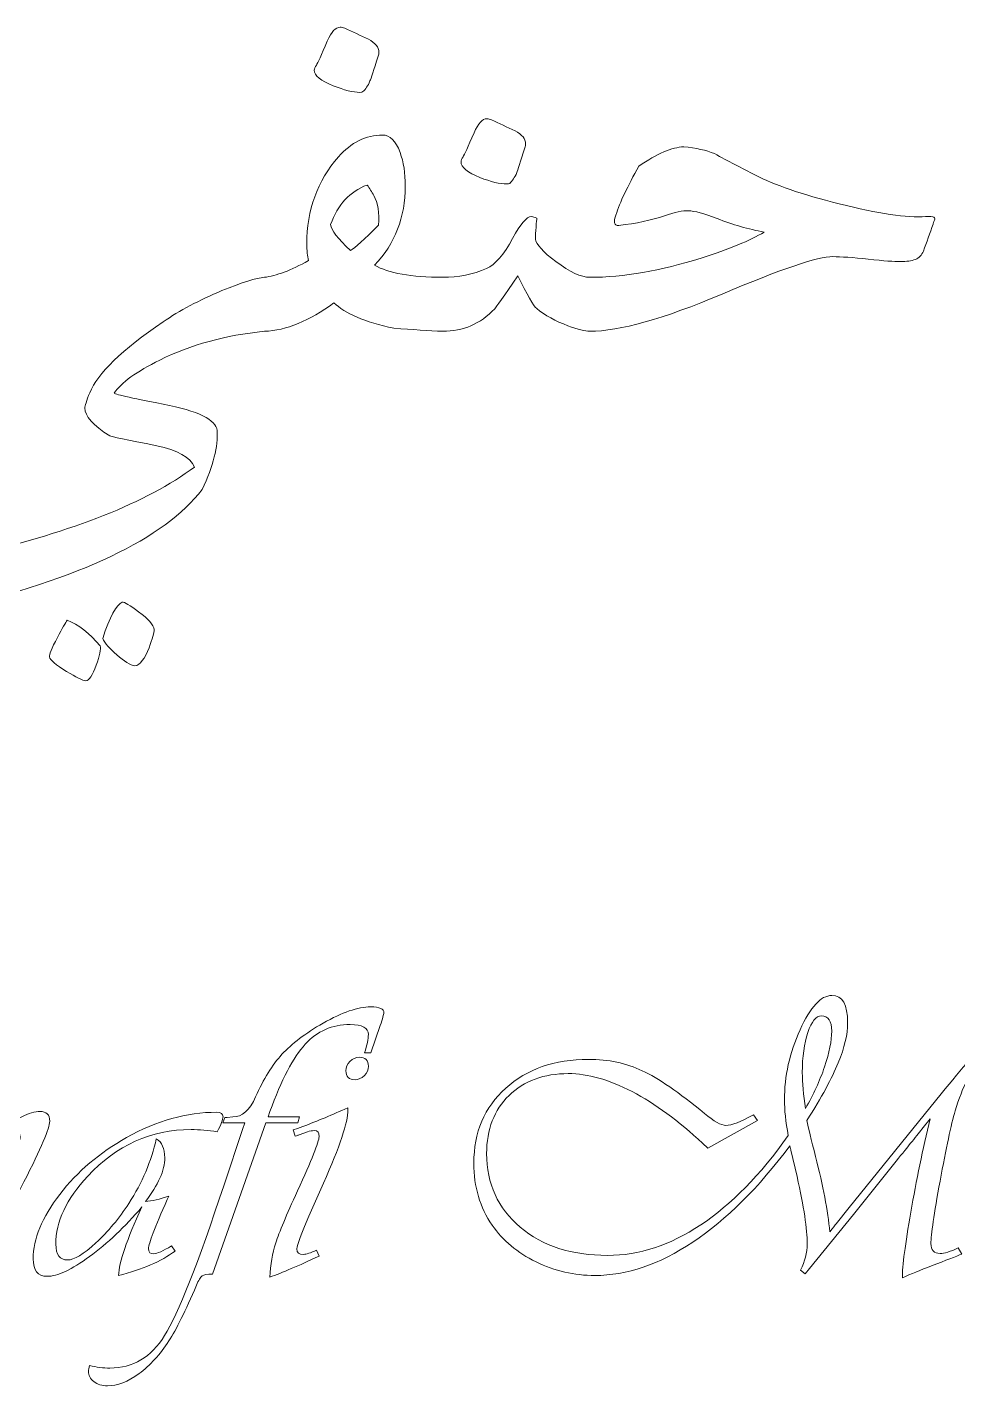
# Model space of a CAD drawing. Extents: x 847 to 949, y 444 to 823.
# Drawn here: x 934.418 to 935.187, y 601.593 to 602.715 of the extents above; entities that cross this region are included whole.
import ezdxf

# ---------------------------------------------------------------- set-up
doc = ezdxf.new("R2010")
doc.units = 0
doc.header["$MEASUREMENT"] = 0
doc.layers.add('Dim', color=142, linetype='CONTINUOUS', lineweight=0)
doc.layers.add('UG-Khartosha', color=11, linetype='CONTINUOUS', lineweight=20)

# ---------------------------------------------------------------- blocks, each defined once
blk = doc.blocks.new('fghty')
at = {"layer": 'UG-Khartosha'}
for points, knots in [([(-277.4049, -80.7722), (-277.4013, -80.7641), (-277.3977, -80.7601), (-277.3938, -80.7601), (-277.3938, -80.7601), (-277.3925, -80.7601), (-277.3912, -80.7604), (-277.3898, -80.761)], [0.5833333, 0.5833333, 0.5833333, 0.5833333, 0.6666667, 0.6666667, 0.6666667, 0.6666667, 0.75, 0.75, 0.75, 0.75]), ([(-277.3693, -80.7705), (-277.3632, -80.7739), (-277.3602, -80.7776), (-277.3602, -80.7818), (-277.3602, -80.7818), (-277.3602, -80.7828), (-277.3604, -80.7839), (-277.3608, -80.7853)], [0.8333333, 0.8333333, 0.8333333, 0.8333333, 0.9166667, 0.9166667, 0.9166667, 0.9166667, 1, 1, 1, 1]), ([(-277.3998, -80.8109), (-277.4107, -80.8066), (-277.4162, -80.802), (-277.4162, -80.7974), (-277.4162, -80.7974), (-277.4162, -80.7961), (-277.4156, -80.7946), (-277.4144, -80.793)], [0.3333333, 0.3333333, 0.3333333, 0.3333333, 0.4166667, 0.4166667, 0.4166667, 0.4166667, 0.5, 0.5, 0.5, 0.5]), ([(-277.374, -80.816), (-277.3746, -80.8164), (-277.3755, -80.8166), (-277.3766, -80.8166), (-277.3766, -80.8166), (-277.3826, -80.8166), (-277.3903, -80.8147), (-277.3998, -80.8109)], [0.1666667, 0.1666667, 0.1666667, 0.1666667, 0.25, 0.25, 0.25, 0.25, 0.3333333, 0.3333333, 0.3333333, 0.3333333]), ([(-277.2777, -80.8517), (-277.2741, -80.8436), (-277.2704, -80.8395), (-277.2666, -80.8395), (-277.2666, -80.8395), (-277.2653, -80.8395), (-277.264, -80.8398), (-277.2626, -80.8404)], [0.5833333, 0.5833333, 0.5833333, 0.5833333, 0.6666667, 0.6666667, 0.6666667, 0.6666667, 0.75, 0.75, 0.75, 0.75]), ([(-277.3953, -80.8726), (-277.3842, -80.86), (-277.3714, -80.8536), (-277.3571, -80.8536), (-277.3571, -80.8536), (-277.3507, -80.8536), (-277.3456, -80.8586), (-277.3418, -80.8686)], [0.5384615, 0.5384615, 0.5384615, 0.5384615, 0.6153846, 0.6153846, 0.6153846, 0.6153846, 0.6923077, 0.6923077, 0.6923077, 0.6923077]), ([(-277.2421, -80.8499), (-277.236, -80.8533), (-277.233, -80.8571), (-277.233, -80.8612), (-277.233, -80.8612), (-277.233, -80.8622), (-277.2332, -80.8633), (-277.2336, -80.8647)], [0.8333333, 0.8333333, 0.8333333, 0.8333333, 0.9166667, 0.9166667, 0.9166667, 0.9166667, 1, 1, 1, 1]), ([(-277.3418, -80.8686), (-277.3388, -80.877), (-277.3373, -80.8868), (-277.3373, -80.8977), (-277.3373, -80.8977), (-277.3373, -80.9249), (-277.3462, -80.9477), (-277.3639, -80.9664)], [0.6923077, 0.6923077, 0.6923077, 0.6923077, 0.7692308, 0.7692308, 0.7692308, 0.7692308, 0.8461538, 0.8461538, 0.8461538, 0.8461538]), ([(-277.4212, -80.9624), (-277.4222, -80.9585), (-277.4227, -80.9536), (-277.4227, -80.948), (-277.4227, -80.948), (-277.4227, -80.9186), (-277.4135, -80.8934), (-277.3953, -80.8726)], [0.3846154, 0.3846154, 0.3846154, 0.3846154, 0.4615385, 0.4615385, 0.4615385, 0.4615385, 0.5384615, 0.5384615, 0.5384615, 0.5384615]), ([(-277.2726, -80.8904), (-277.2835, -80.886), (-277.289, -80.8815), (-277.289, -80.8769), (-277.289, -80.8769), (-277.289, -80.8755), (-277.2884, -80.874), (-277.2872, -80.8724)], [0.3333333, 0.3333333, 0.3333333, 0.3333333, 0.4166667, 0.4166667, 0.4166667, 0.4166667, 0.5, 0.5, 0.5, 0.5]), ([(-277.2468, -80.8955), (-277.2474, -80.8959), (-277.2483, -80.896), (-277.2494, -80.896), (-277.2494, -80.896), (-277.2554, -80.896), (-277.2631, -80.8941), (-277.2726, -80.8904)], [0.1666667, 0.1666667, 0.1666667, 0.1666667, 0.25, 0.25, 0.25, 0.25, 0.3333333, 0.3333333, 0.3333333, 0.3333333]), ([(-277.2443, -80.9432), (-277.2376, -80.9306), (-277.2321, -80.9243), (-277.2279, -80.9243), (-277.2279, -80.9243), (-277.2266, -80.9243), (-277.2251, -80.9248), (-277.2234, -80.9257)], [0.5333333, 0.5333333, 0.5333333, 0.5333333, 0.6, 0.6, 0.6, 0.6, 0.6666667, 0.6666667, 0.6666667, 0.6666667]), ([(-276.936, -80.9612), (-276.9494, -80.9597), (-276.9597, -80.959), (-276.9668, -80.959), (-276.9668, -80.959), (-276.9798, -80.959), (-277.0118, -80.9698), (-277.0627, -80.9914)], [0.16, 0.16, 0.16, 0.16, 0.2, 0.2, 0.2, 0.20000001, 0.24, 0.24, 0.24, 0.24]), ([(-276.8952, -80.9614), (-276.8985, -80.9627), (-276.9029, -80.9633), (-276.9084, -80.9633), (-276.9084, -80.9633), (-276.9133, -80.9633), (-276.9224, -80.9626), (-276.936, -80.9612)], [0.08, 0.08, 0.08, 0.08, 0.12, 0.12, 0.12, 0.12000001, 0.16, 0.16, 0.16, 0.16]), ([(-277.5934, -81.1144), (-277.6078, -81.1053), (-277.6151, -81.0972), (-277.6151, -81.0901), (-277.6151, -81.0901), (-277.6151, -81.0885), (-277.6137, -81.084), (-277.6108, -81.0769)], [0.75, 0.75, 0.75, 0.75, 0.79166667, 0.79166667, 0.79166667, 0.79166668, 0.83333333, 0.83333333, 0.83333333, 0.83333333]), ([(-276.7673, -81.6056), (-276.7673, -81.6056), (-276.7808, -81.6505), (-276.7808, -81.6505), (-276.7808, -81.6505), (-276.7808, -81.6505), (-276.7871, -81.6494), (-276.7871, -81.6494), (-276.7871, -81.6494), (-276.7871, -81.6494), (-276.7863, -81.6462), (-276.7863, -81.6462), (-276.7863, -81.6462), (-276.7855, -81.6434), (-276.7851, -81.641), (-276.7851, -81.639), (-276.7851, -81.639), (-276.7851, -81.6331), (-276.7898, -81.6301), (-276.7993, -81.6301), (-276.7993, -81.6301), (-276.8117, -81.6301), (-276.8235, -81.6364), (-276.8347, -81.6491), (-276.8347, -81.6491), (-276.8459, -81.6617), (-276.8546, -81.6784), (-276.8607, -81.6993), (-276.8607, -81.6993), (-276.8642, -81.7112), (-276.8686, -81.7315), (-276.8738, -81.7602), (-276.8738, -81.7602), (-276.8791, -81.7889), (-276.8817, -81.8069), (-276.8817, -81.8142), (-276.8817, -81.8142), (-276.8817, -81.82), (-276.8791, -81.8229), (-276.8738, -81.8229), (-276.8738, -81.8229), (-276.8702, -81.8229), (-276.8649, -81.8213), (-276.858, -81.8181), (-276.858, -81.8181), (-276.858, -81.8181), (-276.8549, -81.8234), (-276.8549, -81.8234), (-276.8549, -81.8234), (-276.8599, -81.8254), (-276.8687, -81.8289), (-276.8812, -81.8336), (-276.8812, -81.8336), (-276.8907, -81.8373), (-276.8992, -81.8408), (-276.9065, -81.844), (-276.9065, -81.844), (-276.9065, -81.8338), (-276.904, -81.8148), (-276.8992, -81.7871), (-276.8992, -81.7871), (-276.8943, -81.7594), (-276.8888, -81.7324), (-276.8824, -81.7061), (-276.8824, -81.7061), (-276.8824, -81.7061), (-276.8885, -81.7138), (-276.8885, -81.7138), (-276.8885, -81.7138), (-276.8935, -81.7202), (-276.9013, -81.7298), (-276.9118, -81.7428), (-276.9118, -81.7428), (-276.9118, -81.7428), (-276.9489, -81.7891), (-276.9489, -81.7891), (-276.9489, -81.7891), (-276.9489, -81.7891), (-276.9869, -81.8359), (-276.9869, -81.8359), (-276.9869, -81.8359), (-276.9869, -81.8359), (-276.9906, -81.8406), (-276.9906, -81.8406), (-276.9906, -81.8406), (-276.9906, -81.8406), (-276.9948, -81.8375), (-276.9948, -81.8375), (-276.9948, -81.8375), (-276.9909, -81.8298), (-276.9889, -81.8221), (-276.9889, -81.8145), (-276.9889, -81.8145), (-276.9889, -81.8019), (-276.9919, -81.7825), (-276.9978, -81.7563), (-276.9978, -81.7563), (-276.9978, -81.7563), (-277.0031, -81.7333), (-277.0031, -81.7333), (-277.0031, -81.7333), (-277.0032, -81.733), (-277.0035, -81.7317), (-277.0039, -81.7295), (-277.0039, -81.7295), (-277.031, -81.7658), (-277.059, -81.7936), (-277.0881, -81.813), (-277.0881, -81.813), (-277.1171, -81.8323), (-277.1453, -81.842), (-277.1729, -81.842), (-277.1729, -81.842), (-277.1909, -81.842), (-277.2079, -81.8381), (-277.224, -81.8302), (-277.224, -81.8302), (-277.2401, -81.8223), (-277.2528, -81.8117), (-277.262, -81.7983), (-277.262, -81.7983), (-277.2726, -81.7831), (-277.2779, -81.7653), (-277.2779, -81.7447), (-277.2779, -81.7447), (-277.2779, -81.7179), (-277.2687, -81.6963), (-277.2503, -81.6797), (-277.2503, -81.6797), (-277.2319, -81.6631), (-277.208, -81.6547), (-277.1784, -81.6547), (-277.1784, -81.6547), (-277.1613, -81.6547), (-277.1458, -81.658), (-277.1319, -81.6645), (-277.1319, -81.6645), (-277.1181, -81.6709), (-277.1001, -81.6833), (-277.078, -81.7015), (-277.078, -81.7015), (-277.0697, -81.7084), (-277.0635, -81.7119), (-277.0594, -81.7119), (-277.0594, -81.7119), (-277.0545, -81.7119), (-277.0465, -81.7088), (-277.0355, -81.7027), (-277.0355, -81.7027), (-277.0355, -81.7027), (-277.0321, -81.7078), (-277.0321, -81.7078), (-277.0321, -81.7078), (-277.0321, -81.7078), (-277.0752, -81.7315), (-277.0752, -81.7315), (-277.0752, -81.7315), (-277.0752, -81.7315), (-277.0797, -81.7274), (-277.0797, -81.7274), (-277.0797, -81.7274), (-277.1004, -81.708), (-277.1208, -81.6931), (-277.1408, -81.6826), (-277.1408, -81.6826), (-277.1608, -81.6722), (-277.1792, -81.667), (-277.196, -81.667), (-277.196, -81.667), (-277.2173, -81.667), (-277.2345, -81.6733), (-277.2474, -81.686), (-277.2474, -81.686), (-277.2603, -81.6986), (-277.2668, -81.7154), (-277.2668, -81.7363), (-277.2668, -81.7363), (-277.2668, -81.7625), (-277.2571, -81.7837), (-277.2377, -81.8001), (-277.2377, -81.8001), (-277.2183, -81.8164), (-277.193, -81.8246), (-277.162, -81.8246), (-277.162, -81.8246), (-277.1347, -81.8246), (-277.1078, -81.8158), (-277.0813, -81.7982), (-277.0813, -81.7982), (-277.0549, -81.7806), (-277.0296, -81.7548), (-277.0054, -81.7208), (-277.0054, -81.7208), (-277.0076, -81.7085), (-277.0087, -81.6982), (-277.0087, -81.6899), (-277.0087, -81.6899), (-277.0087, -81.6693), (-277.0042, -81.649), (-276.9952, -81.6292), (-276.9952, -81.6292), (-276.9862, -81.6092), (-276.9771, -81.5993), (-276.9677, -81.5993), (-276.9677, -81.5993), (-276.9585, -81.5993), (-276.9539, -81.6071), (-276.9539, -81.6228), (-276.9539, -81.6228), (-276.9539, -81.6329), (-276.9566, -81.6446), (-276.9621, -81.6577), (-276.9621, -81.6577), (-276.9675, -81.6709), (-276.9766, -81.6875), (-276.9892, -81.7078), (-276.9892, -81.7078), (-276.988, -81.7139), (-276.9855, -81.7242), (-276.9817, -81.7389), (-276.9817, -81.7389), (-276.9752, -81.7643), (-276.9711, -81.786), (-276.9693, -81.8041), (-276.9693, -81.8041), (-276.9665, -81.8006), (-276.9647, -81.7982), (-276.9638, -81.7971), (-276.9638, -81.7971), (-276.9638, -81.7971), (-276.9525, -81.7832), (-276.9525, -81.7832), (-276.9525, -81.7832), (-276.9525, -81.7832), (-276.8728, -81.6846), (-276.8728, -81.6846), (-276.8728, -81.6846), (-276.8539, -81.6613), (-276.8403, -81.6454), (-276.8319, -81.6369), (-276.8319, -81.6369), (-276.8236, -81.6285), (-276.8146, -81.6215), (-276.805, -81.6162), (-276.805, -81.6162), (-276.7924, -81.6091), (-276.7799, -81.6056), (-276.7673, -81.6056)], [0, 0, 0, 0, 0.016129, 0.016129, 0.016129, 0.016129, 0.032258, 0.032258, 0.032258, 0.032258, 0.048387, 0.048387, 0.048387, 0.048387, 0.064516, 0.064516, 0.064516, 0.064516, 0.080645, 0.080645, 0.080645, 0.080645, 0.096774, 0.096774, 0.096774, 0.096774, 0.112903, 0.112903, 0.112903, 0.112903, 0.129032, 0.129032, 0.129032, 0.129032, 0.145161, 0.145161, 0.145161, 0.145161, 0.16129, 0.16129, 0.16129, 0.16129, 0.177419, 0.177419, 0.177419, 0.177419, 0.193548, 0.193548, 0.193548, 0.193548, 0.209677, 0.209677, 0.209677, 0.209677, 0.225806, 0.225806, 0.225806, 0.225806, 0.241935, 0.241935, 0.241935, 0.241935, 0.258065, 0.258065, 0.258065, 0.258065, 0.274194, 0.274194, 0.274194, 0.274194, 0.290323, 0.290323, 0.290323, 0.290323, 0.306452, 0.306452, 0.306452, 0.306452, 0.322581, 0.322581, 0.322581, 0.322581, 0.33871, 0.33871, 0.33871, 0.33871, 0.354839, 0.354839, 0.354839, 0.354839, 0.370968, 0.370968, 0.370968, 0.370968, 0.387097, 0.387097, 0.387097, 0.387097, 0.403226, 0.403226, 0.403226, 0.403226, 0.419355, 0.419355, 0.419355, 0.419355, 0.435484, 0.435484, 0.435484, 0.435484, 0.451613, 0.451613, 0.451613, 0.451613, 0.467742, 0.467742, 0.467742, 0.467742, 0.483871, 0.483871, 0.483871, 0.483871, 0.5, 0.5, 0.5, 0.5, 0.516129, 0.516129, 0.516129, 0.516129, 0.532258, 0.532258, 0.532258, 0.532258, 0.548387, 0.548387, 0.548387, 0.548387, 0.564516, 0.564516, 0.564516, 0.564516, 0.580645, 0.580645, 0.580645, 0.580645, 0.596774, 0.596774, 0.596774, 0.596774, 0.612903, 0.612903, 0.612903, 0.612903, 0.629032, 0.629032, 0.629032, 0.629032, 0.645161, 0.645161, 0.645161, 0.645161, 0.66129, 0.66129, 0.66129, 0.66129, 0.677419, 0.677419, 0.677419, 0.677419, 0.693548, 0.693548, 0.693548, 0.693548, 0.709677, 0.709677, 0.709677, 0.709677, 0.725806, 0.725806, 0.725806, 0.725806, 0.741935, 0.741935, 0.741935, 0.741935, 0.758065, 0.758065, 0.758065, 0.758065, 0.774194, 0.774194, 0.774194, 0.774194, 0.790323, 0.790323, 0.790323, 0.790323, 0.806452, 0.806452, 0.806452, 0.806452, 0.822581, 0.822581, 0.822581, 0.822581, 0.83871, 0.83871, 0.83871, 0.83871, 0.854839, 0.854839, 0.854839, 0.854839, 0.870968, 0.870968, 0.870968, 0.870968, 0.887097, 0.887097, 0.887097, 0.887097, 0.903226, 0.903226, 0.903226, 0.903226, 0.919355, 0.919355, 0.919355, 0.919355, 0.935484, 0.935484, 0.935484, 0.935484, 0.951613, 0.951613, 0.951613, 0.951613, 0.967742, 0.967742, 0.967742, 0.967742, 0.983871, 0.983871, 0.983871, 0.983871, 1, 1, 1, 1]), ([(-277.4289, -81.7044), (-277.4289, -81.7044), (-277.4305, -81.7097), (-277.4305, -81.7097), (-277.4305, -81.7097), (-277.4305, -81.7097), (-277.4581, -81.7097), (-277.4581, -81.7097), (-277.4581, -81.7097), (-277.4581, -81.7097), (-277.5045, -81.8408), (-277.5045, -81.8408), (-277.5045, -81.8408), (-277.509, -81.8408), (-277.5119, -81.8413), (-277.5134, -81.8423), (-277.5134, -81.8423), (-277.5149, -81.8434), (-277.5165, -81.8461), (-277.5184, -81.8505), (-277.5184, -81.8505), (-277.5278, -81.8727), (-277.5358, -81.8888), (-277.5422, -81.8987), (-277.5422, -81.8987), (-277.5498, -81.9105), (-277.5584, -81.9199), (-277.5681, -81.927), (-277.5681, -81.927), (-277.5778, -81.934), (-277.5869, -81.9376), (-277.5955, -81.9376), (-277.5955, -81.9376), (-277.6002, -81.9376), (-277.6041, -81.9364), (-277.6072, -81.934), (-277.6072, -81.934), (-277.6103, -81.9316), (-277.6119, -81.9285), (-277.6119, -81.9249), (-277.6119, -81.9249), (-277.6119, -81.9238), (-277.6116, -81.9221), (-277.6111, -81.92), (-277.6111, -81.92), (-277.6049, -81.9214), (-277.599, -81.9222), (-277.5933, -81.9222), (-277.5933, -81.9222), (-277.5734, -81.9222), (-277.5576, -81.9128), (-277.5459, -81.8941), (-277.5459, -81.8941), (-277.5343, -81.8754), (-277.517, -81.8318), (-277.4943, -81.7633), (-277.4943, -81.7633), (-277.4943, -81.7633), (-277.4784, -81.7156), (-277.4784, -81.7156), (-277.4784, -81.7156), (-277.4784, -81.7156), (-277.4765, -81.7097), (-277.4765, -81.7097), (-277.4765, -81.7097), (-277.4765, -81.7097), (-277.4955, -81.7097), (-277.4955, -81.7097), (-277.4955, -81.7097), (-277.4955, -81.7097), (-277.4936, -81.705), (-277.4936, -81.705), (-277.4936, -81.705), (-277.4923, -81.705), (-277.4917, -81.705), (-277.4916, -81.705), (-277.4916, -81.705), (-277.4916, -81.705), (-277.4868, -81.7046), (-277.4868, -81.7046), (-277.4868, -81.7046), (-277.4787, -81.7046), (-277.4721, -81.6988), (-277.467, -81.6872), (-277.467, -81.6872), (-277.4603, -81.6718), (-277.4526, -81.6595), (-277.4442, -81.6503), (-277.4442, -81.6503), (-277.4357, -81.6411), (-277.4239, -81.6321), (-277.4086, -81.6233), (-277.4086, -81.6233), (-277.392, -81.6139), (-277.3782, -81.6092), (-277.3673, -81.6092), (-277.3673, -81.6092), (-277.3595, -81.6092), (-277.3556, -81.6109), (-277.3559, -81.6143), (-277.3559, -81.6143), (-277.356, -81.6156), (-277.357, -81.6194), (-277.3591, -81.6254), (-277.3591, -81.6254), (-277.3591, -81.6254), (-277.3671, -81.6491), (-277.3671, -81.6491), (-277.3671, -81.6491), (-277.3671, -81.6491), (-277.3726, -81.6491), (-277.3726, -81.6491), (-277.3726, -81.6491), (-277.3704, -81.6422), (-277.3693, -81.6369), (-277.3693, -81.6332), (-277.3693, -81.6332), (-277.3693, -81.6275), (-277.3746, -81.6245), (-277.3852, -81.6245), (-277.3852, -81.6245), (-277.4007, -81.6245), (-277.4136, -81.6302), (-277.424, -81.6415), (-277.424, -81.6415), (-277.4345, -81.6529), (-277.4447, -81.6723), (-277.4547, -81.7), (-277.4547, -81.7), (-277.4547, -81.7), (-277.4562, -81.7044), (-277.4562, -81.7044), (-277.4562, -81.7044), (-277.4562, -81.7044), (-277.4289, -81.7044), (-277.4289, -81.7044)], [0, 0, 0, 0, 0.029412, 0.029412, 0.029412, 0.029412, 0.058824, 0.058824, 0.058824, 0.058824, 0.088235, 0.088235, 0.088235, 0.088235, 0.117647, 0.117647, 0.117647, 0.117647, 0.147059, 0.147059, 0.147059, 0.147059, 0.176471, 0.176471, 0.176471, 0.176471, 0.205882, 0.205882, 0.205882, 0.205882, 0.235294, 0.235294, 0.235294, 0.235294, 0.264706, 0.264706, 0.264706, 0.264706, 0.294118, 0.294118, 0.294118, 0.294118, 0.323529, 0.323529, 0.323529, 0.323529, 0.352941, 0.352941, 0.352941, 0.352941, 0.382353, 0.382353, 0.382353, 0.382353, 0.411765, 0.411765, 0.411765, 0.411765, 0.441176, 0.441176, 0.441176, 0.441176, 0.470588, 0.470588, 0.470588, 0.470588, 0.5, 0.5, 0.5, 0.5, 0.529412, 0.529412, 0.529412, 0.529412, 0.558824, 0.558824, 0.558824, 0.558824, 0.588235, 0.588235, 0.588235, 0.588235, 0.617647, 0.617647, 0.617647, 0.617647, 0.647059, 0.647059, 0.647059, 0.647059, 0.676471, 0.676471, 0.676471, 0.676471, 0.705882, 0.705882, 0.705882, 0.705882, 0.735294, 0.735294, 0.735294, 0.735294, 0.764706, 0.764706, 0.764706, 0.764706, 0.794118, 0.794118, 0.794118, 0.794118, 0.823529, 0.823529, 0.823529, 0.823529, 0.852941, 0.852941, 0.852941, 0.852941, 0.882353, 0.882353, 0.882353, 0.882353, 0.911765, 0.911765, 0.911765, 0.911765, 0.941176, 0.941176, 0.941176, 0.941176, 0.970588, 0.970588, 0.970588, 0.970588, 1, 1, 1, 1]), ([(-276.9904, -81.6972), (-276.9836, -81.6854), (-276.9781, -81.6733), (-276.9739, -81.6611), (-276.9739, -81.6611), (-276.9698, -81.6488), (-276.9677, -81.6385), (-276.9677, -81.6302), (-276.9677, -81.6302), (-276.9677, -81.6214), (-276.9707, -81.617), (-276.9767, -81.617), (-276.9767, -81.617), (-276.9813, -81.617), (-276.9852, -81.6218), (-276.9884, -81.6314), (-276.9884, -81.6314), (-276.9916, -81.641), (-276.9932, -81.6526), (-276.9932, -81.6661), (-276.9932, -81.6661), (-276.9932, -81.6749), (-276.9922, -81.6853), (-276.9904, -81.6972)], [0, 0, 0, 0, 0.166667, 0.166667, 0.166667, 0.166667, 0.333333, 0.333333, 0.333333, 0.333333, 0.5, 0.5, 0.5, 0.5, 0.666667, 0.666667, 0.666667, 0.666667, 0.833333, 0.833333, 0.833333, 0.833333, 1, 1, 1, 1]), ([(-277.3772, -81.6529), (-277.372, -81.6529), (-277.3693, -81.6555), (-277.3693, -81.6607), (-277.3693, -81.6607), (-277.3693, -81.6637), (-277.3705, -81.6663), (-277.3728, -81.6687), (-277.3728, -81.6687), (-277.3752, -81.6711), (-277.3778, -81.6723), (-277.3808, -81.6723), (-277.3808, -81.6723), (-277.3861, -81.6723), (-277.3888, -81.6697), (-277.3888, -81.6645), (-277.3888, -81.6645), (-277.3888, -81.6615), (-277.3876, -81.6589), (-277.3853, -81.6565), (-277.3853, -81.6565), (-277.383, -81.6541), (-277.3803, -81.6529), (-277.3772, -81.6529)], [0, 0, 0, 0, 0.166667, 0.166667, 0.166667, 0.166667, 0.333333, 0.333333, 0.333333, 0.333333, 0.5, 0.5, 0.5, 0.5, 0.666667, 0.666667, 0.666667, 0.666667, 0.833333, 0.833333, 0.833333, 0.833333, 1, 1, 1, 1]), ([(-277.6752, -81.8177), (-277.6752, -81.8177), (-277.6725, -81.8223), (-277.6725, -81.8223), (-277.6725, -81.8223), (-277.6862, -81.8321), (-277.7023, -81.8389), (-277.7209, -81.8428), (-277.7209, -81.8428), (-277.7185, -81.8241), (-277.7075, -81.7956), (-277.6878, -81.7573), (-277.6878, -81.7573), (-277.6878, -81.7573), (-277.6767, -81.7362), (-277.6767, -81.7362), (-277.6767, -81.7362), (-277.6729, -81.7289), (-277.6711, -81.7242), (-277.6711, -81.7222), (-277.6711, -81.7222), (-277.6711, -81.7191), (-277.6723, -81.7176), (-277.6748, -81.7176), (-277.6748, -81.7176), (-277.6783, -81.7176), (-277.685, -81.7216), (-277.6949, -81.7295), (-277.6949, -81.7295), (-277.7047, -81.7375), (-277.7143, -81.7467), (-277.7237, -81.7571), (-277.7237, -81.7571), (-277.743, -81.7788), (-277.7592, -81.8047), (-277.7723, -81.835), (-277.7723, -81.835), (-277.7777, -81.8363), (-277.7853, -81.8389), (-277.795, -81.8432), (-277.795, -81.8432), (-277.7846, -81.8218), (-277.774, -81.7978), (-277.7633, -81.7711), (-277.7633, -81.7711), (-277.7527, -81.7444), (-277.7474, -81.7285), (-277.7474, -81.7236), (-277.7474, -81.7236), (-277.7474, -81.7196), (-277.749, -81.7175), (-277.7523, -81.7175), (-277.7523, -81.7175), (-277.754, -81.7175), (-277.7577, -81.7184), (-277.7635, -81.7201), (-277.7635, -81.7201), (-277.7639, -81.7202), (-277.7645, -81.7204), (-277.7653, -81.7206), (-277.7653, -81.7206), (-277.7653, -81.7206), (-277.7664, -81.7151), (-277.7664, -81.7151), (-277.7664, -81.7151), (-277.7504, -81.7106), (-277.736, -81.7055), (-277.7231, -81.6998), (-277.7231, -81.6998), (-277.7231, -81.6998), (-277.7209, -81.6988), (-277.7209, -81.6988), (-277.7209, -81.6988), (-277.7207, -81.7002), (-277.7206, -81.7013), (-277.7206, -81.7019), (-277.7206, -81.7019), (-277.7206, -81.7119), (-277.728, -81.7336), (-277.743, -81.7665), (-277.743, -81.7665), (-277.743, -81.7665), (-277.7453, -81.7717), (-277.7453, -81.7717), (-277.7453, -81.7717), (-277.7453, -81.7717), (-277.7424, -81.7684), (-277.7424, -81.7684), (-277.7424, -81.7684), (-277.7238, -81.7471), (-277.7066, -81.7304), (-277.6908, -81.7182), (-277.6908, -81.7182), (-277.675, -81.7059), (-277.6627, -81.6998), (-277.6539, -81.6998), (-277.6539, -81.6998), (-277.6483, -81.6998), (-277.6455, -81.7027), (-277.6455, -81.7083), (-277.6455, -81.7083), (-277.6455, -81.7143), (-277.6529, -81.7317), (-277.6679, -81.7608), (-277.6679, -81.7608), (-277.6857, -81.7954), (-277.6947, -81.8148), (-277.6947, -81.8191), (-277.6947, -81.8191), (-277.6947, -81.8225), (-277.6931, -81.8241), (-277.6901, -81.8241), (-277.6901, -81.8241), (-277.6866, -81.8241), (-277.682, -81.8222), (-277.6761, -81.8184), (-277.6761, -81.8184), (-277.6761, -81.8184), (-277.6752, -81.8177), (-277.6752, -81.8177)], [0, 0, 0, 0, 0.033333, 0.033333, 0.033333, 0.033333, 0.066667, 0.066667, 0.066667, 0.066667, 0.1, 0.1, 0.1, 0.1, 0.133333, 0.133333, 0.133333, 0.133333, 0.166667, 0.166667, 0.166667, 0.166667, 0.2, 0.2, 0.2, 0.2, 0.233333, 0.233333, 0.233333, 0.233333, 0.266667, 0.266667, 0.266667, 0.266667, 0.3, 0.3, 0.3, 0.3, 0.333333, 0.333333, 0.333333, 0.333333, 0.366667, 0.366667, 0.366667, 0.366667, 0.4, 0.4, 0.4, 0.4, 0.433333, 0.433333, 0.433333, 0.433333, 0.466667, 0.466667, 0.466667, 0.466667, 0.5, 0.5, 0.5, 0.5, 0.533333, 0.533333, 0.533333, 0.533333, 0.566667, 0.566667, 0.566667, 0.566667, 0.6, 0.6, 0.6, 0.6, 0.633333, 0.633333, 0.633333, 0.633333, 0.666667, 0.666667, 0.666667, 0.666667, 0.7, 0.7, 0.7, 0.7, 0.733333, 0.733333, 0.733333, 0.733333, 0.766667, 0.766667, 0.766667, 0.766667, 0.8, 0.8, 0.8, 0.8, 0.833333, 0.833333, 0.833333, 0.833333, 0.866667, 0.866667, 0.866667, 0.866667, 0.9, 0.9, 0.9, 0.9, 0.933333, 0.933333, 0.933333, 0.933333, 0.966667, 0.966667, 0.966667, 0.966667, 1, 1, 1, 1]), ([(-277.54, -81.8164), (-277.54, -81.8164), (-277.5369, -81.8208), (-277.5369, -81.8208), (-277.5369, -81.8208), (-277.5489, -81.8298), (-277.5652, -81.8368), (-277.5859, -81.842), (-277.5859, -81.842), (-277.5854, -81.8305), (-277.5786, -81.8107), (-277.5656, -81.7826), (-277.5656, -81.7826), (-277.5803, -81.7999), (-277.5954, -81.8142), (-277.6109, -81.8256), (-277.6109, -81.8256), (-277.6264, -81.837), (-277.6388, -81.8427), (-277.6479, -81.8427), (-277.6479, -81.8427), (-277.6559, -81.8427), (-277.6598, -81.8376), (-277.6598, -81.8275), (-277.6598, -81.8275), (-277.6598, -81.8103), (-277.6521, -81.7917), (-277.6368, -81.7717), (-277.6368, -81.7717), (-277.6214, -81.7518), (-277.6021, -81.7354), (-277.5789, -81.7225), (-277.5789, -81.7225), (-277.5527, -81.7078), (-277.5267, -81.7005), (-277.5008, -81.7005), (-277.5008, -81.7005), (-277.4971, -81.7005), (-277.4953, -81.7018), (-277.4953, -81.7045), (-277.4953, -81.7045), (-277.4953, -81.7068), (-277.497, -81.7112), (-277.5004, -81.7175), (-277.5004, -81.7175), (-277.5082, -81.7162), (-277.5157, -81.7155), (-277.523, -81.7155), (-277.523, -81.7155), (-277.5576, -81.7155), (-277.5875, -81.729), (-277.6125, -81.756), (-277.6125, -81.756), (-277.631, -81.7757), (-277.6402, -81.7954), (-277.6402, -81.8149), (-277.6402, -81.8149), (-277.6402, -81.824), (-277.6368, -81.8285), (-277.6301, -81.8285), (-277.6301, -81.8285), (-277.6245, -81.8285), (-277.6162, -81.8236), (-277.6055, -81.8138), (-277.6055, -81.8138), (-277.5949, -81.8039), (-277.5853, -81.7925), (-277.5769, -81.7795), (-277.5769, -81.7795), (-277.5653, -81.7615), (-277.5574, -81.7429), (-277.5531, -81.7235), (-277.5531, -81.7235), (-277.5482, -81.7264), (-277.5458, -81.7319), (-277.5458, -81.7399), (-277.5458, -81.7399), (-277.5458, -81.7509), (-277.5514, -81.7636), (-277.5626, -81.7779), (-277.5626, -81.7779), (-277.5571, -81.7775), (-277.5503, -81.7759), (-277.5422, -81.7732), (-277.5422, -81.7732), (-277.5422, -81.7732), (-277.5436, -81.7761), (-277.5436, -81.7761), (-277.5436, -81.7761), (-277.5544, -81.8003), (-277.5598, -81.8145), (-277.5598, -81.8186), (-277.5598, -81.8186), (-277.5598, -81.8219), (-277.5583, -81.8234), (-277.5552, -81.8232), (-277.5552, -81.8232), (-277.5524, -81.823), (-277.5473, -81.8207), (-277.54, -81.8164)], [0, 0, 0, 0, 0.04, 0.04, 0.04, 0.04, 0.08, 0.08, 0.08, 0.08, 0.12, 0.12, 0.12, 0.12, 0.16, 0.16, 0.16, 0.16, 0.2, 0.2, 0.2, 0.2, 0.24, 0.24, 0.24, 0.24, 0.28, 0.28, 0.28, 0.28, 0.32, 0.32, 0.32, 0.32, 0.36, 0.36, 0.36, 0.36, 0.4, 0.4, 0.4, 0.4, 0.44, 0.44, 0.44, 0.44, 0.48, 0.48, 0.48, 0.48, 0.52, 0.52, 0.52, 0.52, 0.56, 0.56, 0.56, 0.56, 0.6, 0.6, 0.6, 0.6, 0.64, 0.64, 0.64, 0.64, 0.68, 0.68, 0.68, 0.68, 0.72, 0.72, 0.72, 0.72, 0.76, 0.76, 0.76, 0.76, 0.8, 0.8, 0.8, 0.8, 0.84, 0.84, 0.84, 0.84, 0.88, 0.88, 0.88, 0.88, 0.92, 0.92, 0.92, 0.92, 0.96, 0.96, 0.96, 0.96, 1, 1, 1, 1]), ([(-277.387, -81.6966), (-277.387, -81.6966), (-277.387, -81.6984), (-277.387, -81.6984), (-277.387, -81.6984), (-277.387, -81.7091), (-277.3941, -81.7303), (-277.4082, -81.7619), (-277.4082, -81.7619), (-277.4082, -81.7619), (-277.4208, -81.7906), (-277.4208, -81.7906), (-277.4208, -81.7906), (-277.4276, -81.806), (-277.431, -81.8153), (-277.4313, -81.8188), (-277.4313, -81.8188), (-277.4314, -81.8223), (-277.4295, -81.824), (-277.4254, -81.8237), (-277.4254, -81.8237), (-277.4232, -81.8236), (-277.4194, -81.8224), (-277.4142, -81.8201), (-277.4142, -81.8201), (-277.4142, -81.8201), (-277.412, -81.8251), (-277.412, -81.8251), (-277.412, -81.8251), (-277.4299, -81.8336), (-277.4441, -81.8397), (-277.4548, -81.8434), (-277.4548, -81.8434), (-277.4543, -81.8327), (-277.4525, -81.8228), (-277.4496, -81.8137), (-277.4496, -81.8137), (-277.4467, -81.8047), (-277.4404, -81.7897), (-277.4307, -81.7687), (-277.4307, -81.7687), (-277.4184, -81.7419), (-277.4122, -81.7262), (-277.412, -81.7217), (-277.412, -81.7217), (-277.4117, -81.7181), (-277.4132, -81.7164), (-277.4164, -81.7164), (-277.4164, -81.7164), (-277.4179, -81.7164), (-277.4198, -81.7168), (-277.4222, -81.7175), (-277.4222, -81.7175), (-277.4222, -81.7175), (-277.4294, -81.7201), (-277.4294, -81.7201), (-277.4294, -81.7201), (-277.4299, -81.7202), (-277.4309, -81.7206), (-277.4327, -81.7213), (-277.4327, -81.7213), (-277.4327, -81.7213), (-277.4344, -81.7158), (-277.4344, -81.7158), (-277.4344, -81.7158), (-277.4344, -81.7158), (-277.4307, -81.7146), (-277.4307, -81.7146), (-277.4307, -81.7146), (-277.4182, -81.71), (-277.4053, -81.7047), (-277.3922, -81.6989), (-277.3922, -81.6989), (-277.3922, -81.6989), (-277.387, -81.6966), (-277.387, -81.6966)], [0, 0, 0, 0, 0.052632, 0.052632, 0.052632, 0.052632, 0.105263, 0.105263, 0.105263, 0.105263, 0.157895, 0.157895, 0.157895, 0.157895, 0.210526, 0.210526, 0.210526, 0.210526, 0.263158, 0.263158, 0.263158, 0.263158, 0.315789, 0.315789, 0.315789, 0.315789, 0.368421, 0.368421, 0.368421, 0.368421, 0.421053, 0.421053, 0.421053, 0.421053, 0.473684, 0.473684, 0.473684, 0.473684, 0.526316, 0.526316, 0.526316, 0.526316, 0.578947, 0.578947, 0.578947, 0.578947, 0.631579, 0.631579, 0.631579, 0.631579, 0.684211, 0.684211, 0.684211, 0.684211, 0.736842, 0.736842, 0.736842, 0.736842, 0.789474, 0.789474, 0.789474, 0.789474, 0.842105, 0.842105, 0.842105, 0.842105, 0.894737, 0.894737, 0.894737, 0.894737, 0.947368, 0.947368, 0.947368, 0.947368, 1, 1, 1, 1])]:
    blk.add_open_spline(points, degree=3, knots=knots, dxfattribs=at)
for points in [[(-277.3898, -80.761), (-277.3831, -80.7641), (-277.3762, -80.7673), (-277.3693, -80.7705)], [(-277.4144, -80.793), (-277.4134, -80.7914), (-277.4101, -80.7845), (-277.4049, -80.7722)], [(-277.3608, -80.7853), (-277.3648, -80.7975), (-277.3671, -80.8046), (-277.3679, -80.8067)], [(-277.3679, -80.8067), (-277.3697, -80.811), (-277.3718, -80.8141), (-277.374, -80.816)], [(-277.2626, -80.8404), (-277.2559, -80.8436), (-277.249, -80.8468), (-277.2421, -80.8499)], [(-277.2872, -80.8724), (-277.2862, -80.8709), (-277.2829, -80.8639), (-277.2777, -80.8517)], [(-277.2336, -80.8647), (-277.2376, -80.8769), (-277.2399, -80.8841), (-277.2406, -80.8861)], [(-277.135, -80.8805), (-277.119, -80.8697), (-277.106, -80.8642), (-277.096, -80.8638)], [(-277.096, -80.8638), (-277.0853, -80.8648), (-277.0764, -80.8667), (-277.0694, -80.8697)], [(-277.0694, -80.8697), (-277.0576, -80.876), (-277.0457, -80.8822), (-277.0339, -80.8884)], [(-277.1548, -80.9229), (-277.1512, -80.912), (-277.1446, -80.8978), (-277.135, -80.8805)], [(-277.2406, -80.8861), (-277.2425, -80.8904), (-277.2446, -80.8935), (-277.2468, -80.8955)], [(-277.0339, -80.8884), (-277.0178, -80.8967), (-276.9936, -80.905), (-276.9612, -80.9132)], [(-277.3704, -80.8969), (-277.3854, -80.9025), (-277.396, -80.9139), (-277.402, -80.9311)], [(-277.3645, -80.9059), (-277.3663, -80.9029), (-277.3683, -80.8999), (-277.3704, -80.8969)], [(-277.3605, -80.9316), (-277.3598, -80.9212), (-277.361, -80.9127), (-277.3645, -80.9059)], [(-276.9612, -80.9132), (-276.9273, -80.9217), (-276.9023, -80.9254), (-276.8863, -80.9243)], [(-277.2234, -80.9257), (-277.2234, -80.9266), (-277.2236, -80.9292), (-277.224, -80.9333)], [(-277.1559, -80.9296), (-277.1563, -80.928), (-277.1559, -80.9257), (-277.1548, -80.9229)], [(-277.1126, -80.9237), (-277.1241, -80.9275), (-277.1373, -80.9302), (-277.1522, -80.9319)], [(-277.092, -80.9192), (-277.0967, -80.919), (-277.1036, -80.9205), (-277.1126, -80.9237)], [(-277.0671, -80.9259), (-277.0783, -80.9216), (-277.0866, -80.9194), (-277.092, -80.9192)], [(-277.0262, -80.9378), (-277.0399, -80.9352), (-277.0536, -80.9312), (-277.0671, -80.9259)], [(-276.8863, -80.9243), (-276.8825, -80.9241), (-276.8802, -80.9243), (-276.8792, -80.9249)], [(-276.8787, -80.9274), (-276.8794, -80.9292), (-276.8798, -80.9304), (-276.8798, -80.9308)], [(-276.8792, -80.9249), (-276.8783, -80.9254), (-276.8781, -80.9262), (-276.8787, -80.9274)], [(-277.402, -80.9311), (-277.4016, -80.936), (-277.3959, -80.9435), (-277.3848, -80.9536)], [(-277.3848, -80.9536), (-277.381, -80.9514), (-277.373, -80.9441), (-277.3605, -80.9316)], [(-277.224, -80.9333), (-277.2243, -80.9374), (-277.2245, -80.941), (-277.2245, -80.9438)], [(-277.1522, -80.9319), (-277.1543, -80.9321), (-277.1555, -80.9313), (-277.1559, -80.9296)], [(-277.081, -80.9602), (-277.0567, -80.9525), (-277.0385, -80.945), (-277.0262, -80.9378)], [(-276.8798, -80.9308), (-276.8826, -80.9387), (-276.8855, -80.9465), (-276.8883, -80.9542)], [(-277.2669, -80.9693), (-277.2594, -80.966), (-277.2518, -80.9574), (-277.2443, -80.9432)], [(-277.2245, -80.9438), (-277.224, -80.9483), (-277.2181, -80.9548), (-277.2067, -80.9633)], [(-277.4594, -80.9769), (-277.4493, -80.9757), (-277.4365, -80.9709), (-277.4212, -80.9624)], [(-277.2067, -80.9633), (-277.1948, -80.9723), (-277.1851, -80.9769), (-277.1774, -80.9769)], [(-277.1774, -80.9769), (-277.1481, -80.9769), (-277.116, -80.9713), (-277.081, -80.9602)], [(-276.8883, -80.9542), (-276.8896, -80.9578), (-276.892, -80.9602), (-276.8952, -80.9614)], [(-277.3639, -80.9664), (-277.3519, -80.9734), (-277.3322, -80.9769), (-277.3048, -80.9769)], [(-277.3048, -80.9769), (-277.2914, -80.9769), (-277.2787, -80.9743), (-277.2669, -80.9693)], [(-277.2398, -80.9757), (-277.2518, -80.9935), (-277.2586, -81.0029), (-277.2598, -81.0043)], [(-277.2234, -81.004), (-277.2263, -81.0016), (-277.2317, -80.9921), (-277.2398, -80.9757)], [(-277.4962, -80.9884), (-277.4786, -80.9813), (-277.4663, -80.9775), (-277.4594, -80.9769)], [(-277.5473, -81.0156), (-277.533, -81.0057), (-277.5159, -80.9967), (-277.4962, -80.9884)], [(-277.3992, -80.9989), (-277.4203, -81.0147), (-277.4404, -81.023), (-277.4594, -81.0237)], [(-277.3472, -81.021), (-277.3725, -81.0156), (-277.3898, -81.0083), (-277.3992, -80.9989)], [(-277.0627, -80.9914), (-277.1135, -81.0129), (-277.1517, -81.0237), (-277.1774, -81.0237)], [(-277.2598, -81.0043), (-277.2723, -81.0173), (-277.2872, -81.0237), (-277.3048, -81.0237)], [(-277.1963, -81.0189), (-277.2072, -81.0148), (-277.2162, -81.0098), (-277.2234, -81.004)], [(-277.6108, -81.0769), (-277.6041, -81.0603), (-277.5829, -81.0399), (-277.5473, -81.0156)], [(-277.3048, -81.0237), (-277.3168, -81.0232), (-277.331, -81.0222), (-277.3472, -81.021)], [(-277.1774, -81.0237), (-277.1813, -81.0237), (-277.1876, -81.0221), (-277.1963, -81.0189)], [(-277.4594, -81.0237), (-277.4932, -81.0271), (-277.5234, -81.0354), (-277.5501, -81.0486)], [(-277.5501, -81.0486), (-277.5702, -81.0586), (-277.5834, -81.0681), (-277.5896, -81.0772)], [(-277.5896, -81.0772), (-277.5902, -81.0781), (-277.5761, -81.0813), (-277.5473, -81.0867)], [(-277.5473, -81.0867), (-277.5168, -81.0928), (-277.5012, -81.1004), (-277.5004, -81.1097)], [(-277.5527, -81.1229), (-277.5788, -81.1177), (-277.5924, -81.1148), (-277.5934, -81.1144)], [(-277.5004, -81.1097), (-277.4994, -81.1232), (-277.5038, -81.1403), (-277.5133, -81.1608)], [(-277.5199, -81.1413), (-277.5238, -81.1328), (-277.5347, -81.1267), (-277.5527, -81.1229)], [(-277.7095, -81.2167), (-277.6251, -81.1974), (-277.5618, -81.1722), (-277.5199, -81.1413)], [(-277.5133, -81.1608), (-277.5463, -81.2035), (-277.6189, -81.2382), (-277.7312, -81.2645)], [(-277.5996, -81.29), (-277.5934, -81.2711), (-277.5877, -81.2605), (-277.5826, -81.2583)], [(-277.5826, -81.2583), (-277.5807, -81.2583), (-277.576, -81.2611), (-277.5685, -81.2668)], [(-277.5685, -81.2668), (-277.56, -81.273), (-277.5555, -81.2781), (-277.5549, -81.2821)], [(-277.6388, -81.2891), (-277.6345, -81.2808), (-277.6317, -81.2758), (-277.6303, -81.2741)], [(-277.6303, -81.2741), (-277.6206, -81.2779), (-277.611, -81.2853), (-277.6018, -81.2964)], [(-277.5549, -81.2821), (-277.5549, -81.2848), (-277.5564, -81.2902), (-277.5594, -81.2979)], [(-277.6457, -81.3058), (-277.6461, -81.3042), (-277.6439, -81.2987), (-277.6388, -81.2891)], [(-277.5873, -81.3042), (-277.5936, -81.2986), (-277.5976, -81.2939), (-277.5996, -81.29)], [(-277.6018, -81.2964), (-277.6011, -81.2992), (-277.6022, -81.3048), (-277.6052, -81.3131)], [(-277.5716, -81.3137), (-277.5757, -81.3129), (-277.5809, -81.3097), (-277.5873, -81.3042)], [(-277.5594, -81.2979), (-277.5632, -81.3076), (-277.5672, -81.3129), (-277.5716, -81.3137)], [(-277.6309, -81.3185), (-277.6402, -81.3128), (-277.6451, -81.3086), (-277.6457, -81.3058)], [(-277.6052, -81.3131), (-277.6084, -81.322), (-277.6114, -81.3265), (-277.6142, -81.3267)], [(-277.6142, -81.3267), (-277.6171, -81.3263), (-277.6226, -81.3235), (-277.6309, -81.3185)]]:
    blk.add_open_spline(points, degree=3, dxfattribs=at)

msp = doc.modelspace()

# ---------------------------------------------------------------- block references
at = {"layer": 'Dim', "linetype": 'Continuous', "xscale": 0.952857142857144, "yscale": 0.952857142857144, "zscale": 0.952857142857144}
msp.add_blockref('fghty', (1198.9932, 679.6676), dxfattribs=at)

doc.saveas('drawing.dxf')
